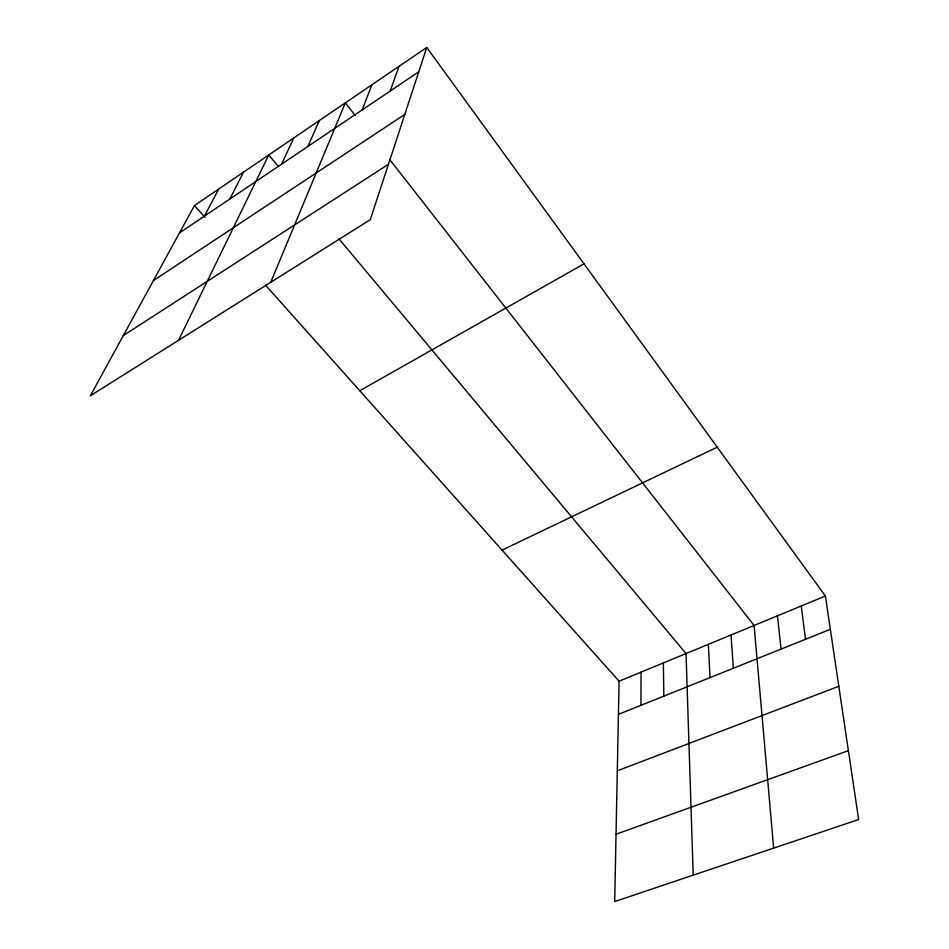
<?xml version="1.0" encoding="UTF-8"?>
<svg xmlns="http://www.w3.org/2000/svg" width="949" height="949" viewBox="0 0 949 949"><rect width="100%" height="100%" fill="white"/><g stroke="black" fill="none" stroke-linecap="round" stroke-linejoin="round"><path stroke-width="1.42" d="M640.955 705.321L641.049 672.129M265.542 285.163L619.08 681.204L614.703 901.55L858.643 819.545L825.393 596.031L426.753 47.45L194.462 205.53L90.357 395.792L370.288 219.658L426.753 47.45M390.158 91.057L399.054 66.3M362.15 109.918L371.925 84.769M270.75 282.28L345.341 102.86L355.317 115.6M307.879 146.466L319.303 120.582M281.592 164.165L293.775 137.949M178.531 340.311L268.757 154.972L278.247 166.312M229.848 199.005L243.502 172.16M204.403 216.147L218.733 189.017M179.468 232.944L418.782 71.792M153.406 280.572L404.784 114.449M123.311 335.566L388.438 164.307M359.778 390.727L584.003 263.846M502.045 550.1L717.219 447.169M619.08 681.204L825.393 596.031M618.416 714.36L830.339 629.317M617.301 770.825L838.821 686.269M616.043 834.218L848.394 750.659M194.462 205.53L205.02 217.357M339.018 238.911L686.032 653.564L693.209 875.156M389.742 159.61L754.087 625.474L773.66 848.109M801.253 605.996L805.511 639.294M777.48 615.806L781.063 649.092M731.05 634.976L733.34 668.25M708.369 644.347L710.042 677.598M663.363 662.924L663.849 696.139"/></g></svg>
